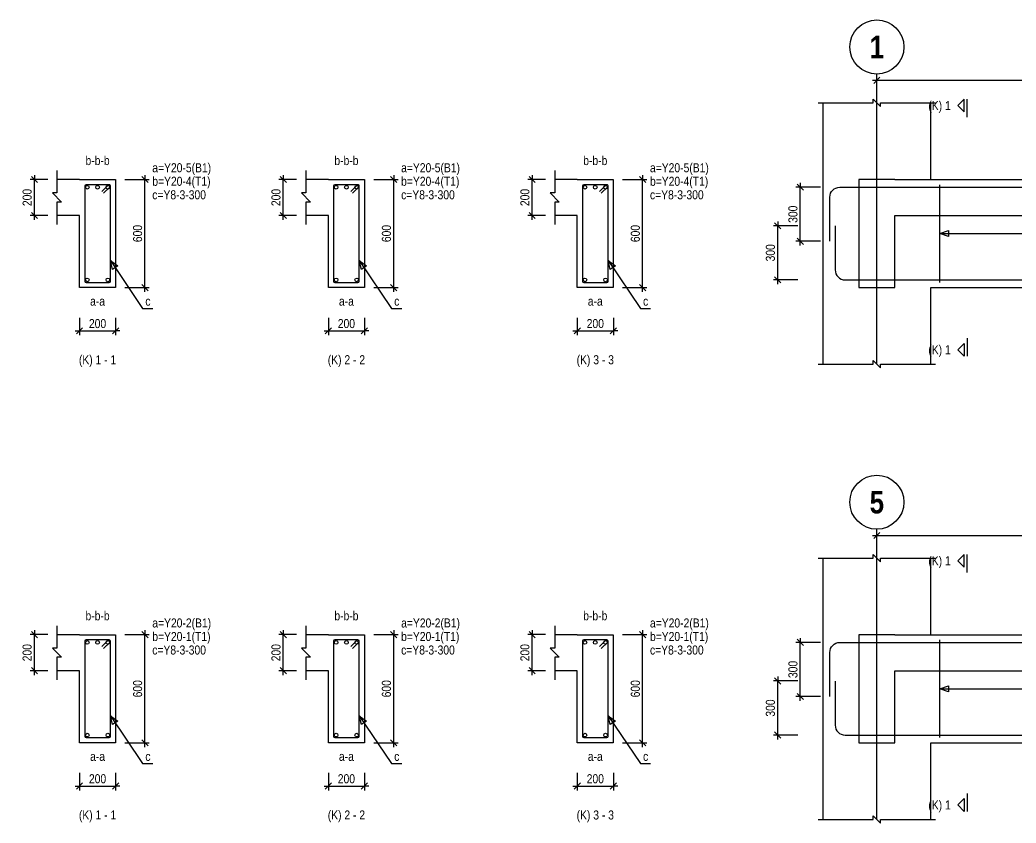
# Model space of a CAD drawing. Extents: x 0 to 206258, y -403073 to 0.
# Drawn here: x 47373 to 58422, y -188244 to -179334 of the extents above; entities that cross this region are included whole.
import ezdxf
from ezdxf.enums import TextEntityAlignment as Align
from ezdxf.lldxf.tags import DXFTag

# ---------------------------------------------------------------- set-up
doc = ezdxf.new("R2010")
doc.units = 0
doc.header["$LTSCALE"] = 1000
for name, color, linetype in [('Axis Circle(Dir 2)', 150, 'Continuous'), ('Axis Label(Dir 1)', 7, 'Continuous'), ('Axis Line(Dir 2)', 150, 'CENTER2'), ('Break Line', 5, 'Continuous'), ('Dimension Line', 5, 'Continuous'), ('Front Elevation Line', 40, 'Continuous'), ('Leader Line', 5, 'Continuous'), ('Link Line', 3, 'Continuous'), ('Rebar Label', 6, 'Continuous'), ('Rebar Line', 7, 'Continuous'), ('Section Label', 1, 'Continuous'), ('Section Line', 1, 'Continuous'), ('Top Rebar Label', 6, 'Continuous'), ('Top Rebar Line', 7, 'Continuous')]:
    doc.layers.add(name, color=color, linetype=linetype)
doc.layers.add('Beam Line(D)', color=112, linetype='Continuous', true_color=0x00bd5e)
doc.layers.add('Link Label', color=94, linetype='Continuous', true_color=0x008100)
doc.styles.add('Axis Label(Dir 1)', font='ARIALNB.TTF', dxfattribs={"height": 250})
doc.styles.add('Dimension Text', font='ARIALN.TTF', dxfattribs={"height": 100})
doc.styles.add('Link Label', font='ARIALN.TTF', dxfattribs={"height": 100})
doc.styles.add('Rebar Label', font='ARIALN.TTF', dxfattribs={"height": 100})
doc.styles.add('Section Label', font='ARIALN.TTF', dxfattribs={"height": 100})
doc.styles.add('Top Rebar Label', font='ARIALN.TTF', dxfattribs={"height": 100})
tags = doc.linetypes.add('CENTER2', pattern=[1.125, 0.75, -0.125, 0.125, -0.125]).pattern_tags.tags
tags[10:11] = [DXFTag(74, 4), DXFTag(75, 0), DXFTag(340, '0'), DXFTag(46, 0.0), DXFTag(50, 0.0), DXFTag(44, 0.0), DXFTag(45, 0.0)]
tags[8:9] = [DXFTag(74, 4), DXFTag(75, 0), DXFTag(340, '0'), DXFTag(46, 0.0), DXFTag(50, 0.0), DXFTag(44, 0.0), DXFTag(45, 0.0)]
tags[6:7] = [DXFTag(74, 4), DXFTag(75, 0), DXFTag(340, '0'), DXFTag(46, 0.0), DXFTag(50, 0.0), DXFTag(44, 0.0), DXFTag(45, 0.0)]
tags[4:5] = [DXFTag(74, 4), DXFTag(75, 0), DXFTag(340, '0'), DXFTag(46, 0.0), DXFTag(50, 0.0), DXFTag(44, 0.0), DXFTag(45, 0.0)]
doc.dimstyles.new('BEAM', dxfattribs={"dimtxt": 100, "dimasz": 30, "dimexe": 48.3, "dimexo": 103.5, "dimgap": 30, "dimtad": 1, "dimtoh": 1, "dimdec": 1, "dimlfac": 0.5, "dimdsep": 46, "dimtxsty": 'Dimension Text', "dimblk": 'PCDIM_TICK', "dimcen": 0.09, "dimclrd": 5, "dimclre": 5, "dimclrt": 5, "dimadec": 1, "dimazin": 0, "dimtp": 1, "dimtm": 1, "dimtfac": 1, "dimtdec": 4, "dimtofl": 0, "dimtmove": 0, "dimatfit": 3, "dimfxl": 1, "dimtolj": 1, "dimtzin": 0, "dimarcsym": 0})

# ---------------------------------------------------------------- blocks, each defined once
blk = doc.blocks.new('PCDIM_TICK')
at = {"layer": 'Dimension Line', "color": 0, "transparency": 33554687}
for p, q in [((1.15, 1.15), (-1.15, -1.15)), ((1.61, 0), (0, 0))]:
    blk.add_line(p, q, dxfattribs=at)
blk = doc.blocks.new('*U2627')
at = {"layer": 'Dimension Line', "color": 5, "true_color": 0x0000ff, "transparency": 16777216}
for p, q in [((48538, -181104), (48807, -181104)), ((48759, -182304), (48759, -181104)), ((48538, -182304), (48807, -182304))]:
    blk.add_line(p, q, dxfattribs=at)
at = {"layer": 'Dimension Line', "color": 5, "true_color": 0x0000ff, "transparency": 16777216, "xscale": 30, "yscale": 30}
for p, rotation in [((48759, -181104), 89.99999999999447), ((48759, -182304), 269.9999999999834)]:
    blk.add_blockref('PCDIM_TICK', p, dxfattribs=dict(at, rotation=rotation))
at = {"layer": 'Dimension Line', "color": 5, "true_color": 0x0000ff, "transparency": 16777216, "insert": (48729, -181704), "char_height": 100, "width": 181.97, "attachment_point": 8, "rotation": 90, "style": 'Dimension Text'}
blk.add_mtext('600', dxfattribs=at)
blk = doc.blocks.new('*U2628')
at = {"layer": 'Dimension Line', "color": 5, "true_color": 0x0000ff, "transparency": 16777216}
for p, q in [((47681, -181104), (47486, -181104)), ((47534, -181504), (47534, -181104)), ((47681, -181504), (47486, -181504))]:
    blk.add_line(p, q, dxfattribs=at)
at = {"layer": 'Dimension Line', "color": 5, "true_color": 0x0000ff, "transparency": 16777216, "xscale": 30, "yscale": 30}
for p, rotation in [((47534, -181104), 89.99999999999447), ((47534, -181504), 269.9999999999834)]:
    blk.add_blockref('PCDIM_TICK', p, dxfattribs=dict(at, rotation=rotation))
at = {"layer": 'Dimension Line', "color": 5, "true_color": 0x0000ff, "transparency": 16777216, "insert": (47504, -181304), "char_height": 100, "width": 182.77, "attachment_point": 8, "rotation": 90, "style": 'Dimension Text'}
blk.add_mtext('200', dxfattribs=at)
blk = doc.blocks.new('*U2629')
at = {"layer": 'Dimension Line', "color": 5, "true_color": 0x0000ff, "transparency": 16777216}
for p, q in [((48034, -182638), (48034, -182833)), ((48434, -182638), (48434, -182833)), ((48034, -182784), (48434, -182784))]:
    blk.add_line(p, q, dxfattribs=at)
at = {"layer": 'Dimension Line', "color": 5, "true_color": 0x0000ff, "transparency": 16777216, "xscale": 30, "yscale": 30, "rotation": 180.0000000000004}
blk.add_blockref('PCDIM_TICK', (48034, -182784), dxfattribs=at)
at = {"layer": 'Dimension Line', "color": 5, "true_color": 0x0000ff, "transparency": 16777216, "xscale": 30, "yscale": 30}
blk.add_blockref('PCDIM_TICK', (48434, -182784), dxfattribs=at)
at = {"layer": 'Dimension Line', "color": 5, "true_color": 0x0000ff, "transparency": 16777216, "insert": (48234, -182754), "char_height": 100, "width": 182.77, "attachment_point": 8, "style": 'Dimension Text'}
blk.add_mtext('200', dxfattribs=at)
blk = doc.blocks.new('*U2630')
at = {"layer": 'Dimension Line', "color": 5, "true_color": 0x0000ff, "transparency": 16777216}
for p, q in [((51298, -181104), (51568, -181104)), ((51519, -182304), (51519, -181104)), ((51298, -182304), (51568, -182304))]:
    blk.add_line(p, q, dxfattribs=at)
at = {"layer": 'Dimension Line', "color": 5, "true_color": 0x0000ff, "transparency": 16777216, "xscale": 30, "yscale": 30}
for p, rotation in [((51519, -181104), 89.99999999999447), ((51519, -182304), 269.9999999999834)]:
    blk.add_blockref('PCDIM_TICK', p, dxfattribs=dict(at, rotation=rotation))
at = {"layer": 'Dimension Line', "color": 5, "true_color": 0x0000ff, "transparency": 16777216, "insert": (51489, -181704), "char_height": 100, "width": 181.97, "attachment_point": 8, "rotation": 90, "style": 'Dimension Text'}
blk.add_mtext('600', dxfattribs=at)
blk = doc.blocks.new('*U2631')
at = {"layer": 'Dimension Line', "color": 5, "true_color": 0x0000ff, "transparency": 16777216}
for p, q in [((50441, -181104), (50246, -181104)), ((50294, -181504), (50294, -181104)), ((50441, -181504), (50246, -181504))]:
    blk.add_line(p, q, dxfattribs=at)
at = {"layer": 'Dimension Line', "color": 5, "true_color": 0x0000ff, "transparency": 16777216, "xscale": 30, "yscale": 30}
for p, rotation in [((50294, -181104), 89.99999999999447), ((50294, -181504), 269.9999999999834)]:
    blk.add_blockref('PCDIM_TICK', p, dxfattribs=dict(at, rotation=rotation))
at = {"layer": 'Dimension Line', "color": 5, "true_color": 0x0000ff, "transparency": 16777216, "insert": (50264, -181304), "char_height": 100, "width": 182.77, "attachment_point": 8, "rotation": 90, "style": 'Dimension Text'}
blk.add_mtext('200', dxfattribs=at)
blk = doc.blocks.new('*U2632')
at = {"layer": 'Dimension Line', "color": 5, "true_color": 0x0000ff, "transparency": 16777216}
for p, q in [((50794, -182638), (50794, -182833)), ((51194, -182638), (51194, -182833)), ((50794, -182784), (51194, -182784))]:
    blk.add_line(p, q, dxfattribs=at)
at = {"layer": 'Dimension Line', "color": 5, "true_color": 0x0000ff, "transparency": 16777216, "xscale": 30, "yscale": 30, "rotation": 180.0000000000004}
blk.add_blockref('PCDIM_TICK', (50794, -182784), dxfattribs=at)
at = {"layer": 'Dimension Line', "color": 5, "true_color": 0x0000ff, "transparency": 16777216, "xscale": 30, "yscale": 30}
blk.add_blockref('PCDIM_TICK', (51194, -182784), dxfattribs=at)
at = {"layer": 'Dimension Line', "color": 5, "true_color": 0x0000ff, "transparency": 16777216, "insert": (50994, -182754), "char_height": 100, "width": 182.77, "attachment_point": 8, "style": 'Dimension Text'}
blk.add_mtext('200', dxfattribs=at)
blk = doc.blocks.new('*U2633')
at = {"layer": 'Dimension Line', "color": 5, "true_color": 0x0000ff, "transparency": 16777216}
for p, q in [((54058, -181104), (54328, -181104)), ((54280, -182304), (54280, -181104)), ((54058, -182304), (54328, -182304))]:
    blk.add_line(p, q, dxfattribs=at)
at = {"layer": 'Dimension Line', "color": 5, "true_color": 0x0000ff, "transparency": 16777216, "xscale": 30, "yscale": 30}
for p, rotation in [((54280, -181104), 89.99999999999447), ((54280, -182304), 269.9999999999834)]:
    blk.add_blockref('PCDIM_TICK', p, dxfattribs=dict(at, rotation=rotation))
at = {"layer": 'Dimension Line', "color": 5, "true_color": 0x0000ff, "transparency": 16777216, "insert": (54250, -181704), "char_height": 100, "width": 181.97, "attachment_point": 8, "rotation": 90, "style": 'Dimension Text'}
blk.add_mtext('600', dxfattribs=at)
blk = doc.blocks.new('*U2634')
at = {"layer": 'Dimension Line', "color": 5, "true_color": 0x0000ff, "transparency": 16777216}
for p, q in [((53201, -181104), (53006, -181104)), ((53055, -181504), (53055, -181104)), ((53201, -181504), (53006, -181504))]:
    blk.add_line(p, q, dxfattribs=at)
at = {"layer": 'Dimension Line', "color": 5, "true_color": 0x0000ff, "transparency": 16777216, "xscale": 30, "yscale": 30}
for p, rotation in [((53055, -181104), 89.99999999999447), ((53055, -181504), 269.9999999999834)]:
    blk.add_blockref('PCDIM_TICK', p, dxfattribs=dict(at, rotation=rotation))
at = {"layer": 'Dimension Line', "color": 5, "true_color": 0x0000ff, "transparency": 16777216, "insert": (53025, -181304), "char_height": 100, "width": 182.77, "attachment_point": 8, "rotation": 90, "style": 'Dimension Text'}
blk.add_mtext('200', dxfattribs=at)
blk = doc.blocks.new('*U2635')
at = {"layer": 'Dimension Line', "color": 5, "true_color": 0x0000ff, "transparency": 16777216}
for p, q in [((53555, -182638), (53555, -182833)), ((53955, -182638), (53955, -182833)), ((53555, -182784), (53955, -182784))]:
    blk.add_line(p, q, dxfattribs=at)
at = {"layer": 'Dimension Line', "color": 5, "true_color": 0x0000ff, "transparency": 16777216, "xscale": 30, "yscale": 30, "rotation": 180.0000000000004}
blk.add_blockref('PCDIM_TICK', (53555, -182784), dxfattribs=at)
at = {"layer": 'Dimension Line', "color": 5, "true_color": 0x0000ff, "transparency": 16777216, "xscale": 30, "yscale": 30}
blk.add_blockref('PCDIM_TICK', (53955, -182784), dxfattribs=at)
at = {"layer": 'Dimension Line', "color": 5, "true_color": 0x0000ff, "transparency": 16777216, "insert": (53755, -182754), "char_height": 100, "width": 182.77, "attachment_point": 8, "style": 'Dimension Text'}
blk.add_mtext('200', dxfattribs=at)
blk = doc.blocks.new('*U2636')
at = {"layer": 'Dimension Line', "color": 5, "true_color": 0x0000ff, "transparency": 16777216}
for p, q in [((56252, -181190), (55980, -181190)), ((56028, -181790), (56028, -181190)), ((56252, -181790), (55980, -181790))]:
    blk.add_line(p, q, dxfattribs=at)
at = {"layer": 'Dimension Line', "color": 5, "true_color": 0x0000ff, "transparency": 16777216, "xscale": 30, "yscale": 30}
for p, rotation in [((56028, -181190), 89.99999999999447), ((56028, -181790), 269.9999999999834)]:
    blk.add_blockref('PCDIM_TICK', p, dxfattribs=dict(at, rotation=rotation))
at = {"layer": 'Dimension Line', "color": 5, "true_color": 0x0000ff, "transparency": 16777216, "insert": (55998, -181490), "char_height": 100, "width": 181.5, "attachment_point": 8, "rotation": 90, "style": 'Dimension Text'}
blk.add_mtext('300', dxfattribs=at)
blk = doc.blocks.new('*U2637')
at = {"layer": 'Dimension Line', "color": 5, "true_color": 0x0000ff, "transparency": 16777216}
for p, q in [((56002, -181618), (55730, -181618)), ((55778, -182218), (55778, -181618)), ((56002, -182218), (55730, -182218))]:
    blk.add_line(p, q, dxfattribs=at)
at = {"layer": 'Dimension Line', "color": 5, "true_color": 0x0000ff, "transparency": 16777216, "xscale": 30, "yscale": 30}
for p, rotation in [((55778, -181618), 89.99999999999447), ((55778, -182218), 269.9999999999834)]:
    blk.add_blockref('PCDIM_TICK', p, dxfattribs=dict(at, rotation=rotation))
at = {"layer": 'Dimension Line', "color": 5, "true_color": 0x0000ff, "transparency": 16777216, "insert": (55748, -181918), "char_height": 100, "width": 181.5, "attachment_point": 8, "rotation": 90, "style": 'Dimension Text'}
blk.add_mtext('300', dxfattribs=at)
blk = doc.blocks.new('*U2638')
at = {"layer": 'Dimension Line', "color": 5, "true_color": 0x0000ff, "transparency": 16777216}
for p, q in [((56878, -180151), (56878, -179956)), ((67278, -180151), (67278, -179956)), ((56878, -180004), (67278, -180004))]:
    blk.add_line(p, q, dxfattribs=at)
at = {"layer": 'Dimension Line', "color": 5, "true_color": 0x0000ff, "transparency": 16777216, "xscale": 30, "yscale": 30, "rotation": 180.0000000000004}
blk.add_blockref('PCDIM_TICK', (56878, -180004), dxfattribs=at)
at = {"layer": 'Dimension Line', "color": 5, "true_color": 0x0000ff, "transparency": 16777216, "xscale": 30, "yscale": 30}
blk.add_blockref('PCDIM_TICK', (67278, -180004), dxfattribs=at)
at = {"layer": 'Dimension Line', "color": 5, "true_color": 0x0000ff, "transparency": 16777216, "insert": (62078, -179974), "char_height": 100, "width": 245.98, "attachment_point": 8, "style": 'Dimension Text'}
blk.add_mtext('5200', dxfattribs=at)
blk = doc.blocks.new('*U2663')
at = {"layer": 'Dimension Line', "color": 5, "true_color": 0x0000ff, "transparency": 16777216}
for p, q in [((48538, -186154), (48807, -186154)), ((48759, -187354), (48759, -186154)), ((48538, -187354), (48807, -187354))]:
    blk.add_line(p, q, dxfattribs=at)
at = {"layer": 'Dimension Line', "color": 5, "true_color": 0x0000ff, "transparency": 16777216, "xscale": 30, "yscale": 30}
for p, rotation in [((48759, -186154), 89.99999999999447), ((48759, -187354), 269.9999999999834)]:
    blk.add_blockref('PCDIM_TICK', p, dxfattribs=dict(at, rotation=rotation))
at = {"layer": 'Dimension Line', "color": 5, "true_color": 0x0000ff, "transparency": 16777216, "insert": (48729, -186754), "char_height": 100, "width": 181.97, "attachment_point": 8, "rotation": 90, "style": 'Dimension Text'}
blk.add_mtext('600', dxfattribs=at)
blk = doc.blocks.new('*U2664')
at = {"layer": 'Dimension Line', "color": 5, "true_color": 0x0000ff, "transparency": 16777216}
for p, q in [((47681, -186154), (47486, -186154)), ((47534, -186554), (47534, -186154)), ((47681, -186554), (47486, -186554))]:
    blk.add_line(p, q, dxfattribs=at)
at = {"layer": 'Dimension Line', "color": 5, "true_color": 0x0000ff, "transparency": 16777216, "xscale": 30, "yscale": 30}
for p, rotation in [((47534, -186154), 89.99999999999447), ((47534, -186554), 269.9999999999834)]:
    blk.add_blockref('PCDIM_TICK', p, dxfattribs=dict(at, rotation=rotation))
at = {"layer": 'Dimension Line', "color": 5, "true_color": 0x0000ff, "transparency": 16777216, "insert": (47504, -186354), "char_height": 100, "width": 182.77, "attachment_point": 8, "rotation": 90, "style": 'Dimension Text'}
blk.add_mtext('200', dxfattribs=at)
blk = doc.blocks.new('*U2665')
at = {"layer": 'Dimension Line', "color": 5, "true_color": 0x0000ff, "transparency": 16777216}
for p, q in [((48034, -187688), (48034, -187883)), ((48434, -187688), (48434, -187883)), ((48034, -187834), (48434, -187834))]:
    blk.add_line(p, q, dxfattribs=at)
at = {"layer": 'Dimension Line', "color": 5, "true_color": 0x0000ff, "transparency": 16777216, "xscale": 30, "yscale": 30, "rotation": 180.0000000000004}
blk.add_blockref('PCDIM_TICK', (48034, -187834), dxfattribs=at)
at = {"layer": 'Dimension Line', "color": 5, "true_color": 0x0000ff, "transparency": 16777216, "xscale": 30, "yscale": 30}
blk.add_blockref('PCDIM_TICK', (48434, -187834), dxfattribs=at)
at = {"layer": 'Dimension Line', "color": 5, "true_color": 0x0000ff, "transparency": 16777216, "insert": (48234, -187804), "char_height": 100, "width": 182.77, "attachment_point": 8, "style": 'Dimension Text'}
blk.add_mtext('200', dxfattribs=at)
blk = doc.blocks.new('*U2666')
at = {"layer": 'Dimension Line', "color": 5, "true_color": 0x0000ff, "transparency": 16777216}
for p, q in [((51298, -186154), (51568, -186154)), ((51519, -187354), (51519, -186154)), ((51298, -187354), (51568, -187354))]:
    blk.add_line(p, q, dxfattribs=at)
at = {"layer": 'Dimension Line', "color": 5, "true_color": 0x0000ff, "transparency": 16777216, "xscale": 30, "yscale": 30}
for p, rotation in [((51519, -186154), 89.99999999999447), ((51519, -187354), 269.9999999999834)]:
    blk.add_blockref('PCDIM_TICK', p, dxfattribs=dict(at, rotation=rotation))
at = {"layer": 'Dimension Line', "color": 5, "true_color": 0x0000ff, "transparency": 16777216, "insert": (51489, -186754), "char_height": 100, "width": 181.97, "attachment_point": 8, "rotation": 90, "style": 'Dimension Text'}
blk.add_mtext('600', dxfattribs=at)
blk = doc.blocks.new('*U2667')
at = {"layer": 'Dimension Line', "color": 5, "true_color": 0x0000ff, "transparency": 16777216}
for p, q in [((50441, -186154), (50246, -186154)), ((50294, -186554), (50294, -186154)), ((50441, -186554), (50246, -186554))]:
    blk.add_line(p, q, dxfattribs=at)
at = {"layer": 'Dimension Line', "color": 5, "true_color": 0x0000ff, "transparency": 16777216, "xscale": 30, "yscale": 30}
for p, rotation in [((50294, -186154), 89.99999999999447), ((50294, -186554), 269.9999999999834)]:
    blk.add_blockref('PCDIM_TICK', p, dxfattribs=dict(at, rotation=rotation))
at = {"layer": 'Dimension Line', "color": 5, "true_color": 0x0000ff, "transparency": 16777216, "insert": (50264, -186354), "char_height": 100, "width": 182.77, "attachment_point": 8, "rotation": 90, "style": 'Dimension Text'}
blk.add_mtext('200', dxfattribs=at)
blk = doc.blocks.new('*U2668')
at = {"layer": 'Dimension Line', "color": 5, "true_color": 0x0000ff, "transparency": 16777216}
for p, q in [((50794, -187688), (50794, -187883)), ((51194, -187688), (51194, -187883)), ((50794, -187834), (51194, -187834))]:
    blk.add_line(p, q, dxfattribs=at)
at = {"layer": 'Dimension Line', "color": 5, "true_color": 0x0000ff, "transparency": 16777216, "xscale": 30, "yscale": 30, "rotation": 180.0000000000004}
blk.add_blockref('PCDIM_TICK', (50794, -187834), dxfattribs=at)
at = {"layer": 'Dimension Line', "color": 5, "true_color": 0x0000ff, "transparency": 16777216, "xscale": 30, "yscale": 30}
blk.add_blockref('PCDIM_TICK', (51194, -187834), dxfattribs=at)
at = {"layer": 'Dimension Line', "color": 5, "true_color": 0x0000ff, "transparency": 16777216, "insert": (50994, -187804), "char_height": 100, "width": 182.77, "attachment_point": 8, "style": 'Dimension Text'}
blk.add_mtext('200', dxfattribs=at)
blk = doc.blocks.new('*U2669')
at = {"layer": 'Dimension Line', "color": 5, "true_color": 0x0000ff, "transparency": 16777216}
for p, q in [((54058, -186154), (54328, -186154)), ((54280, -187354), (54280, -186154)), ((54058, -187354), (54328, -187354))]:
    blk.add_line(p, q, dxfattribs=at)
at = {"layer": 'Dimension Line', "color": 5, "true_color": 0x0000ff, "transparency": 16777216, "xscale": 30, "yscale": 30}
for p, rotation in [((54280, -186154), 89.99999999999447), ((54280, -187354), 269.9999999999834)]:
    blk.add_blockref('PCDIM_TICK', p, dxfattribs=dict(at, rotation=rotation))
at = {"layer": 'Dimension Line', "color": 5, "true_color": 0x0000ff, "transparency": 16777216, "insert": (54250, -186754), "char_height": 100, "width": 181.97, "attachment_point": 8, "rotation": 90, "style": 'Dimension Text'}
blk.add_mtext('600', dxfattribs=at)
blk = doc.blocks.new('*U2670')
at = {"layer": 'Dimension Line', "color": 5, "true_color": 0x0000ff, "transparency": 16777216}
for p, q in [((53201, -186154), (53006, -186154)), ((53055, -186554), (53055, -186154)), ((53201, -186554), (53006, -186554))]:
    blk.add_line(p, q, dxfattribs=at)
at = {"layer": 'Dimension Line', "color": 5, "true_color": 0x0000ff, "transparency": 16777216, "xscale": 30, "yscale": 30}
for p, rotation in [((53055, -186154), 89.99999999999447), ((53055, -186554), 269.9999999999834)]:
    blk.add_blockref('PCDIM_TICK', p, dxfattribs=dict(at, rotation=rotation))
at = {"layer": 'Dimension Line', "color": 5, "true_color": 0x0000ff, "transparency": 16777216, "insert": (53025, -186354), "char_height": 100, "width": 182.77, "attachment_point": 8, "rotation": 90, "style": 'Dimension Text'}
blk.add_mtext('200', dxfattribs=at)
blk = doc.blocks.new('*U2671')
at = {"layer": 'Dimension Line', "color": 5, "true_color": 0x0000ff, "transparency": 16777216}
for p, q in [((53555, -187688), (53555, -187883)), ((53955, -187688), (53955, -187883)), ((53555, -187834), (53955, -187834))]:
    blk.add_line(p, q, dxfattribs=at)
at = {"layer": 'Dimension Line', "color": 5, "true_color": 0x0000ff, "transparency": 16777216, "xscale": 30, "yscale": 30, "rotation": 180.0000000000004}
blk.add_blockref('PCDIM_TICK', (53555, -187834), dxfattribs=at)
at = {"layer": 'Dimension Line', "color": 5, "true_color": 0x0000ff, "transparency": 16777216, "xscale": 30, "yscale": 30}
blk.add_blockref('PCDIM_TICK', (53955, -187834), dxfattribs=at)
at = {"layer": 'Dimension Line', "color": 5, "true_color": 0x0000ff, "transparency": 16777216, "insert": (53755, -187804), "char_height": 100, "width": 182.77, "attachment_point": 8, "style": 'Dimension Text'}
blk.add_mtext('200', dxfattribs=at)
blk = doc.blocks.new('*U2672')
at = {"layer": 'Dimension Line', "color": 5, "true_color": 0x0000ff, "transparency": 16777216}
for p, q in [((56252, -186240), (55980, -186240)), ((56028, -186840), (56028, -186240)), ((56252, -186840), (55980, -186840))]:
    blk.add_line(p, q, dxfattribs=at)
at = {"layer": 'Dimension Line', "color": 5, "true_color": 0x0000ff, "transparency": 16777216, "xscale": 30, "yscale": 30}
for p, rotation in [((56028, -186240), 89.99999999999447), ((56028, -186840), 269.9999999999834)]:
    blk.add_blockref('PCDIM_TICK', p, dxfattribs=dict(at, rotation=rotation))
at = {"layer": 'Dimension Line', "color": 5, "true_color": 0x0000ff, "transparency": 16777216, "insert": (55998, -186540), "char_height": 100, "width": 181.5, "attachment_point": 8, "rotation": 90, "style": 'Dimension Text'}
blk.add_mtext('300', dxfattribs=at)
blk = doc.blocks.new('*U2673')
at = {"layer": 'Dimension Line', "color": 5, "true_color": 0x0000ff, "transparency": 16777216}
for p, q in [((56002, -186668), (55730, -186668)), ((55778, -187268), (55778, -186668)), ((56002, -187268), (55730, -187268))]:
    blk.add_line(p, q, dxfattribs=at)
at = {"layer": 'Dimension Line', "color": 5, "true_color": 0x0000ff, "transparency": 16777216, "xscale": 30, "yscale": 30}
for p, rotation in [((55778, -186668), 89.99999999999447), ((55778, -187268), 269.9999999999834)]:
    blk.add_blockref('PCDIM_TICK', p, dxfattribs=dict(at, rotation=rotation))
at = {"layer": 'Dimension Line', "color": 5, "true_color": 0x0000ff, "transparency": 16777216, "insert": (55748, -186968), "char_height": 100, "width": 181.5, "attachment_point": 8, "rotation": 90, "style": 'Dimension Text'}
blk.add_mtext('300', dxfattribs=at)
blk = doc.blocks.new('*U2674')
at = {"layer": 'Dimension Line', "color": 5, "true_color": 0x0000ff, "transparency": 16777216}
for p, q in [((56878, -185201), (56878, -185006)), ((56878, -185054), (68478, -185054)), ((68478, -185201), (68478, -185006))]:
    blk.add_line(p, q, dxfattribs=at)
at = {"layer": 'Dimension Line', "color": 5, "true_color": 0x0000ff, "transparency": 16777216, "xscale": 30, "yscale": 30, "rotation": 180.0000000000004}
blk.add_blockref('PCDIM_TICK', (56878, -185054), dxfattribs=at)
at = {"layer": 'Dimension Line', "color": 5, "true_color": 0x0000ff, "transparency": 16777216, "xscale": 30, "yscale": 30}
blk.add_blockref('PCDIM_TICK', (68478, -185054), dxfattribs=at)
at = {"layer": 'Dimension Line', "color": 5, "true_color": 0x0000ff, "transparency": 16777216, "insert": (62678, -185024), "char_height": 100, "width": 245.98, "attachment_point": 8, "style": 'Dimension Text'}
blk.add_mtext('5800', dxfattribs=at)

msp = doc.modelspace()

# ---------------------------------------------------------------- linework, layer by layer
at = {"layer": 'Axis Circle(Dir 2)', "transparency": 33554687}
for centre in [(56877.964, -179634.284), (56877.964, -184684.284)]:
    msp.add_circle(centre, 300, dxfattribs=at)
at = {"layer": 'Axis Line(Dir 2)', "transparency": 33554687}
for points in [[(56877.964, -183154.284), (56877.964, -179934.284)], [(56877.964, -188204.284), (56877.964, -184984.284)]]:
    msp.add_lwpolyline(points, dxfattribs=at)
at = {"layer": 'Beam Line(D)', "transparency": 33554687}
for points in [[(56277.964, -180254.284), (56277.964, -181104.284)], [(57477.964, -181104.284), (57477.964, -180254.284)], [(48034.055, -181104.284), (48434.055, -181104.284), (48434.055, -182304.284), (48034.055, -182304.284), (48034.055, -181504.284), (47784.055, -181504.284)], [(48034.055, -181104.284), (47784.055, -181104.284)], [(48034.055, -181104.284), (48034.055, -181104.284)], [(50794.293, -181104.284), (51194.293, -181104.284), (51194.293, -182304.284), (50794.293, -182304.284), (50794.293, -181504.284), (50544.293, -181504.284)], [(50794.293, -181104.284), (50544.293, -181104.284)], [(50794.293, -181104.284), (50794.293, -181104.284)], [(53554.532, -181104.284), (53954.532, -181104.284), (53954.532, -182304.284), (53554.532, -182304.284), (53554.532, -181504.284), (53304.532, -181504.284)], [(53554.532, -181104.284), (53304.532, -181104.284)], [(53554.532, -181104.284), (53554.532, -181104.284)], [(56277.964, -181104.284), (56277.964, -183154.284)], [(57477.964, -181104.284), (66677.964, -181104.284)], [(57477.964, -183154.284), (57477.964, -182304.284)], [(57477.964, -182304.284), (66677.964, -182304.284)], [(56277.964, -185304.284), (56277.964, -186154.284)], [(57477.964, -186154.284), (57477.964, -185304.284)], [(48034.055, -186154.284), (48434.055, -186154.284), (48434.055, -187354.284), (48034.055, -187354.284), (48034.055, -186554.284), (47784.055, -186554.284)], [(48034.055, -186154.284), (47784.055, -186154.284)], [(48034.055, -186154.284), (48034.055, -186154.284)], [(50794.294, -186154.284), (51194.294, -186154.284), (51194.294, -187354.284), (50794.294, -187354.284), (50794.294, -186554.284), (50544.294, -186554.284)], [(50794.294, -186154.284), (50544.294, -186154.284)], [(50794.294, -186154.284), (50794.294, -186154.284)], [(53554.532, -186154.284), (53954.532, -186154.284), (53954.532, -187354.284), (53554.532, -187354.284), (53554.532, -186554.284), (53304.532, -186554.284)], [(53554.532, -186154.284), (53304.532, -186154.284)], [(53554.532, -186154.284), (53554.532, -186154.284)], [(56277.964, -186154.284), (56277.964, -188204.284)], [(57477.964, -186154.284), (67877.964, -186154.284)], [(57477.964, -188204.284), (57477.964, -187354.284)], [(57477.964, -187354.284), (67877.964, -187354.284)]]:
    msp.add_lwpolyline(points, dxfattribs=at)
at = {"layer": 'Break Line', "transparency": 33554687}
for points in [[(56227.964, -180254.284), (56837.964, -180254.284), (56837.964, -180214.284), (56917.964, -180294.284), (56917.964, -180254.284), (57527.964, -180254.284)], [(47784.055, -181004.284), (47784.055, -181254.284), (47734.055, -181254.284), (47834.055, -181354.284), (47784.055, -181354.284), (47784.055, -181604.284)], [(50544.293, -181004.284), (50544.293, -181254.284), (50494.293, -181254.284), (50594.293, -181354.284), (50544.293, -181354.284), (50544.293, -181604.284)], [(53304.532, -181004.284), (53304.532, -181254.284), (53254.532, -181254.284), (53354.532, -181354.284), (53304.532, -181354.284), (53304.532, -181604.284)], [(56227.964, -183154.284), (56837.964, -183154.284), (56837.964, -183114.284), (56917.964, -183194.284), (56917.964, -183154.284), (57527.964, -183154.284)], [(56227.964, -185304.284), (56837.964, -185304.284), (56837.964, -185264.284), (56917.964, -185344.284), (56917.964, -185304.284), (57527.964, -185304.284)], [(47784.055, -186054.284), (47784.055, -186304.284), (47734.055, -186304.284), (47834.055, -186404.284), (47784.055, -186404.284), (47784.055, -186654.284)], [(50544.294, -186054.284), (50544.294, -186304.284), (50494.294, -186304.284), (50594.294, -186404.284), (50544.294, -186404.284), (50544.294, -186654.284)], [(53304.532, -186054.284), (53304.532, -186304.284), (53254.532, -186304.284), (53354.532, -186404.284), (53304.532, -186404.284), (53304.532, -186654.284)], [(56227.964, -188204.284), (56837.964, -188204.284), (56837.964, -188164.284), (56917.964, -188244.284), (56917.964, -188204.284), (57527.964, -188204.284)]]:
    msp.add_lwpolyline(points, dxfattribs=at)
at = {"layer": 'Front Elevation Line', "transparency": 33554687}
for points in [[(57077.964, -181104.284), (56677.964, -181104.284)], [(56677.964, -181104.284), (56677.964, -182304.284)], [(57077.964, -181104.284), (67077.964, -181104.284)], [(57077.964, -182304.284), (57077.964, -181504.284)], [(57077.964, -181504.284), (67077.964, -181504.284)], [(56677.964, -182304.284), (57077.964, -182304.284)], [(57077.964, -186154.284), (56677.964, -186154.284)], [(56677.964, -186154.284), (56677.964, -187354.284)], [(57077.964, -186154.284), (68277.964, -186154.284)], [(57077.964, -187354.284), (57077.964, -186554.284)], [(57077.964, -186554.284), (68277.964, -186554.284)], [(56677.964, -187354.284), (57077.964, -187354.284)]]:
    msp.add_lwpolyline(points, dxfattribs=at)
at = {"layer": 'Leader Line', "transparency": 33554687}
for points in [[(57577.964, -181704.284), (57671.933, -181670.082), (57671.933, -181738.486), (57577.964, -181704.284), (61773.32, -181704.284)], [(48456.996, -182063.009), (48400.311, -182101.297), (48376.055, -182004.284), (48456.996, -182063.009)], [(48376.055, -182004.284), (48734.055, -182534.284), (48847.184, -182534.284)], [(51217.234, -182063.008), (51160.55, -182101.297), (51136.293, -182004.283), (51217.234, -182063.008)], [(51136.293, -182004.283), (51494.293, -182534.284), (51607.423, -182534.284)], [(53977.472, -182063.008), (53920.788, -182101.296), (53896.532, -182004.283), (53977.472, -182063.008)], [(53896.532, -182004.283), (54254.532, -182534.284), (54367.661, -182534.284)], [(57577.964, -186754.284), (57671.933, -186720.082), (57671.933, -186788.486), (57577.964, -186754.284), (62373.32, -186754.284)], [(48456.996, -187113.009), (48400.311, -187151.297), (48376.055, -187054.284), (48456.996, -187113.009)], [(48376.055, -187054.284), (48734.055, -187584.284), (48847.184, -187584.284)], [(51217.234, -187113.008), (51160.55, -187151.297), (51136.293, -187054.283), (51217.234, -187113.008)], [(51136.293, -187054.283), (51494.294, -187584.284), (51607.423, -187584.284)], [(53977.472, -187113.008), (53920.788, -187151.296), (53896.532, -187054.283), (53977.472, -187113.008)], [(53896.532, -187054.283), (54254.532, -187584.284), (54367.662, -187584.284)]]:
    msp.add_lwpolyline(points, dxfattribs=at)
at = {"layer": 'Link Line', "transparency": 33554687}
for p, q in [((57577.964, -182246.284), (57577.964, -181162.284)), ((57577.964, -187296.284), (57577.964, -186212.284))]:
    msp.add_line(p, q, dxfattribs=at)
for points in [[(48301.244, -181256.894), (48371.954, -181186.183, 0.668178638), (48362.055, -181162.284), (48106.055, -181162.284, 0.414213562), (48092.055, -181176.284), (48092.055, -182232.284, 0.414213562), (48106.055, -182246.284), (48362.055, -182246.284, 0.414213562), (48376.055, -182232.284), (48376.055, -181176.284, 0.668178638), (48352.155, -181166.384), (48281.445, -181237.095)], [(51061.482, -181256.894), (51132.193, -181186.183, 0.668178638), (51122.293, -181162.284), (50866.293, -181162.284, 0.414213562), (50852.293, -181176.284), (50852.293, -182232.284, 0.414213562), (50866.293, -182246.284), (51122.293, -182246.284, 0.414213562), (51136.293, -182232.284), (51136.293, -181176.284, 0.668178638), (51112.394, -181166.384), (51041.683, -181237.095)], [(53821.721, -181256.894), (53892.432, -181186.183, 0.668178638), (53882.532, -181162.284), (53626.532, -181162.284, 0.414213562), (53612.532, -181176.284), (53612.532, -182232.284, 0.414213562), (53626.532, -182246.284), (53882.532, -182246.284, 0.414213562), (53896.532, -182232.284), (53896.532, -181176.284, 0.668178638), (53872.633, -181166.384), (53801.922, -181237.095)], [(48301.244, -186306.894), (48371.954, -186236.183, 0.668178638), (48362.055, -186212.284), (48106.055, -186212.284, 0.414213562), (48092.055, -186226.284), (48092.055, -187282.284, 0.414213562), (48106.055, -187296.284), (48362.055, -187296.284, 0.414213562), (48376.055, -187282.284), (48376.055, -186226.284, 0.668178638), (48352.155, -186216.384), (48281.445, -186287.095)], [(51061.482, -186306.894), (51132.193, -186236.183, 0.668178638), (51122.294, -186212.284), (50866.294, -186212.284, 0.414213562), (50852.294, -186226.284), (50852.294, -187282.284, 0.414213562), (50866.294, -187296.284), (51122.294, -187296.284, 0.414213562), (51136.294, -187282.284), (51136.294, -186226.284, 0.668178638), (51112.394, -186216.384), (51041.683, -186287.095)], [(53821.721, -186306.894), (53892.432, -186236.183, 0.668178638), (53882.532, -186212.284), (53626.532, -186212.284, 0.414213562), (53612.532, -186226.284), (53612.532, -187282.284, 0.414213562), (53626.532, -187296.284), (53882.532, -187296.284, 0.414213562), (53896.532, -187282.284), (53896.532, -186226.284, 0.668178638), (53872.633, -186216.384), (53801.922, -186287.095)]]:
    msp.add_lwpolyline(points, format="xyb", dxfattribs=at)
at = {"layer": 'Rebar Line', "transparency": 33554687}
for points in [[(56415.964, -181618.284), (56415.964, -182108.328, 0.414213562), (56525.92, -182218.284), (67630.008, -182218.284, 0.414213562), (67739.964, -182108.328), (67739.964, -181618.284)], [(56415.964, -186668.284), (56415.964, -187158.328, 0.414213562), (56525.92, -187268.284), (68830.008, -187268.284, 0.414213562), (68939.964, -187158.328), (68939.964, -186668.284)]]:
    msp.add_lwpolyline(points, format="xyb", dxfattribs=at)
for centre in [(48120.055, -181190.284), (48234.055, -181190.284), (48348.055, -181190.284), (50880.293, -181190.284), (50994.293, -181190.284), (51108.293, -181190.284), (53640.532, -181190.284), (53754.532, -181190.284), (53868.532, -181190.284), (48120.055, -182218.284), (48348.055, -182218.284), (50880.293, -182218.284), (51108.293, -182218.284), (53640.532, -182218.284), (53868.532, -182218.284), (48120.055, -186240.284), (48234.055, -186240.284), (48348.055, -186240.284), (50880.294, -186240.284), (50994.294, -186240.284), (51108.294, -186240.284), (53640.532, -186240.284), (53754.532, -186240.284), (53868.532, -186240.284), (48120.055, -187268.284), (48348.055, -187268.284), (50880.294, -187268.284), (51108.294, -187268.284), (53640.532, -187268.284), (53868.532, -187268.284)]:
    msp.add_circle(centre, 20, dxfattribs=at)
at = {"layer": 'Section Line', "transparency": 33554687}
for points in [[(57847.964, -180214.284), (57777.253, -180284.994), (57847.964, -180355.705), (57847.964, -180214.284)], [(57877.964, -180414.284), (57877.964, -180214.284)], [(57847.964, -183064.284), (57847.964, -183064.284), (57777.253, -182993.573), (57847.964, -182922.862), (57847.964, -183064.284)], [(57877.964, -182864.284), (57877.964, -183064.284)], [(57847.964, -185264.284), (57777.253, -185334.994), (57847.964, -185405.705), (57847.964, -185264.284)], [(57877.964, -185464.284), (57877.964, -185264.284)], [(57877.964, -187914.284), (57877.964, -188114.284)], [(57847.964, -188114.284), (57847.964, -188114.284), (57777.253, -188043.573), (57847.964, -187972.862), (57847.964, -188114.284)]]:
    msp.add_lwpolyline(points, dxfattribs=at)
at = {"layer": 'Top Rebar Line', "transparency": 33554687}
for points in [[(56355.964, -181790.284), (56355.964, -181300.239, -0.414213562), (56465.92, -181190.284), (67690.008, -181190.284, -0.414213562), (67799.964, -181300.239), (67799.964, -181790.284)], [(56355.964, -186840.284), (56355.964, -186350.239, -0.414213562), (56465.92, -186240.284), (68890.008, -186240.284, -0.414213562), (68999.964, -186350.239), (68999.964, -186840.284)]]:
    msp.add_lwpolyline(points, format="xyb", dxfattribs=at)

# ---------------------------------------------------------------- texts
at = {"layer": 'Axis Label(Dir 1)', "transparency": 33554687, "style": 'Axis Label(Dir 1)'}
for s, p in [('1', (56877.964, -179634.284)), ('5', (56877.964, -184684.284))]:
    msp.add_text(s, height=250, dxfattribs=at).set_placement(p, align=Align.MIDDLE_CENTER)
at = {"layer": 'Link Label', "transparency": 33554687, "style": 'Link Label'}
for s, p in [(' c=Y8-3-300', (48809.055, -181324.284)), (' c=Y8-3-300', (51569.293, -181324.284)), (' c=Y8-3-300', (54329.532, -181324.284)), ('c', (48764.055, -182504.284)), ('c', (51524.293, -182504.284)), ('c', (54284.532, -182504.284)), (' c=Y8-3-300', (48809.055, -186374.284)), (' c=Y8-3-300', (51569.294, -186374.284)), (' c=Y8-3-300', (54329.532, -186374.284)), ('c', (48764.055, -187554.284)), ('c', (51524.294, -187554.284)), ('c', (54284.532, -187554.284))]:
    msp.add_text(s, height=100, dxfattribs=at).set_placement(p)
at = {"layer": 'Rebar Label', "transparency": 33554687, "style": 'Rebar Label'}
for s, p in [('b-b-b', (48234.055, -180974.284)), ('b-b-b', (50994.293, -180974.284)), ('b-b-b', (53754.532, -180974.284)), ('a-a', (48234.055, -182534.284)), ('a-a', (50994.293, -182534.284)), ('a-a', (53754.532, -182534.284)), ('b-b-b', (48234.055, -186024.284)), ('b-b-b', (50994.294, -186024.284)), ('b-b-b', (53754.532, -186024.284)), ('a-a', (48234.055, -187584.284)), ('a-a', (50994.294, -187584.284)), ('a-a', (53754.532, -187584.284))]:
    msp.add_text(s, height=100, dxfattribs=at).set_placement(p, align=Align.BOTTOM_CENTER)
for s, p in [(' a=Y20-5(B1)', (48809.055, -181024.284)), (' a=Y20-5(B1)', (51569.293, -181024.284)), (' a=Y20-5(B1)', (54329.532, -181024.284)), (' a=Y20-2(B1)', (48809.055, -186074.284)), (' a=Y20-2(B1)', (51569.294, -186074.284)), (' a=Y20-2(B1)', (54329.532, -186074.284))]:
    msp.add_text(s, height=100, dxfattribs=at).set_placement(p)
at = {"layer": 'Section Label', "transparency": 33554687, "style": 'Section Label'}
for p in [(57697.253, -180284.994), (57697.253, -182993.573), (57697.253, -185334.994), (57697.253, -188043.573)]:
    msp.add_text('(K) 1', height=100, dxfattribs=at).set_placement(p, align=Align.MIDDLE_RIGHT)
for s, p in [('(K) 1 - 1', (48234.055, -183184.284)), ('(K) 2 - 2', (50994.293, -183184.284)), ('(K) 3 - 3', (53754.532, -183184.284)), ('(K) 1 - 1', (48234.055, -188234.284)), ('(K) 2 - 2', (50994.294, -188234.284)), ('(K) 3 - 3', (53754.532, -188234.284))]:
    msp.add_text(s, height=100, dxfattribs=at).set_placement(p, align=Align.BOTTOM_CENTER)
at = {"layer": 'Top Rebar Label', "transparency": 33554687, "style": 'Top Rebar Label'}
for s, p in [(' b=Y20-4(T1)', (48809.055, -181174.284)), (' b=Y20-4(T1)', (51569.293, -181174.284)), (' b=Y20-4(T1)', (54329.532, -181174.284)), (' b=Y20-1(T1)', (48809.055, -186224.284)), (' b=Y20-1(T1)', (51569.294, -186224.284)), (' b=Y20-1(T1)', (54329.532, -186224.284))]:
    msp.add_text(s, height=100, dxfattribs=at).set_placement(p)

# ---------------------------------------------------------------- dimensions: what is measured, and where the dimension line sits
at = {"layer": 'Dimension Line', "transparency": 33554687}
for base, p1, p2, text, picture, middle in [((62077.964, -180004.284), (56877.964, -180254.284), (67277.964, -180254.284), '5200', '*U2638', (62077.964, -180004.284)), ((48234.055, -182784.284), (48034.055, -182534.284), (48434.055, -182534.284), '200', '*U2629', (48234.055, -182784.284)), ((50994.293, -182784.284), (50794.293, -182534.284), (51194.293, -182534.284), '200', '*U2632', (50994.293, -182784.284)), ((53754.532, -182784.284), (53554.532, -182534.284), (53954.532, -182534.284), '200', '*U2635', (53754.532, -182784.284)), ((62677.964, -185054.284), (56877.964, -185304.284), (68477.964, -185304.284), '5800', '*U2674', (62677.964, -185054.284)), ((48234.055, -187834.284), (48034.055, -187584.284), (48434.055, -187584.284), '200', '*U2665', (48234.055, -187834.284)), ((50994.294, -187834.284), (50794.294, -187584.284), (51194.294, -187584.284), '200', '*U2668', (50994.294, -187834.284)), ((53754.532, -187834.284), (53554.532, -187584.284), (53954.532, -187584.284), '200', '*U2671', (53754.532, -187834.284))]:
    dim = msp.add_linear_dim(base=base, p1=p1, p2=p2, text=text, dimstyle='BEAM', override={"dimscale": 1, "dimtxt": 100, "dimasz": 30, "dimexe": 48.3, "dimexo": 103.5, "dimgap": 30, "dimtad": 1, "dimtih": 0, "dimdec": 1, "dimlfac": 0.5, "dimzin": 8, "dimlunit": 2, "dimpost": '', "dimtxsty": 'Dimension Text', "dimblk": 'PCDIM_TICK', "dimse1": 0, "dimse2": 0, "dimsd2": 0, "dimclrd": 5, "dimclre": 5, "dimclrt": 5, "dimaunit": 0, "dimadec": 1, "dimazin": 0, "dimtol": 0, "dimtp": 1, "dimtm": 1, "dimtmove": 0}, dxfattribs=at)
    dim.commit()
    dim.dimension.update_dxf_attribs({"geometry": picture, "text_midpoint": middle})
for base, p1, p2, text, picture, middle in [((47534.055, -181304.284), (47784.055, -181504.284), (47784.055, -181104.284), '200', '*U2628', (47534.055, -181304.284)), ((48759.055, -181704.284), (48434.055, -182304.284), (48434.055, -181104.284), '600', '*U2627', (48759.055, -181704.284)), ((50294.293, -181304.284), (50544.293, -181504.284), (50544.293, -181104.284), '200', '*U2631', (50294.293, -181304.284)), ((51519.293, -181704.284), (51194.293, -182304.284), (51194.293, -181104.284), '600', '*U2630', (51519.293, -181704.284)), ((53054.532, -181304.284), (53304.532, -181504.284), (53304.532, -181104.284), '200', '*U2634', (53054.532, -181304.284)), ((54279.532, -181704.284), (53954.532, -182304.284), (53954.532, -181104.284), '600', '*U2633', (54279.532, -181704.284)), ((56027.964, -181490.284), (56355.964, -181790.284), (56355.964, -181190.284), '300', '*U2636', (56027.964, -181490.284)), ((55777.964, -181918.284), (56105.964, -182218.284), (56105.964, -181618.284), '300', '*U2637', (55777.964, -181918.284)), ((47534.055, -186354.284), (47784.055, -186554.284), (47784.055, -186154.284), '200', '*U2664', (47534.055, -186354.284)), ((48759.055, -186754.284), (48434.055, -187354.284), (48434.055, -186154.284), '600', '*U2663', (48759.055, -186754.284)), ((50294.294, -186354.284), (50544.294, -186554.284), (50544.294, -186154.284), '200', '*U2667', (50294.294, -186354.284)), ((51519.294, -186754.284), (51194.294, -187354.284), (51194.294, -186154.284), '600', '*U2666', (51519.294, -186754.284)), ((53054.532, -186354.284), (53304.532, -186554.284), (53304.532, -186154.284), '200', '*U2670', (53054.532, -186354.284)), ((54279.532, -186754.284), (53954.532, -187354.284), (53954.532, -186154.284), '600', '*U2669', (54279.532, -186754.284)), ((56027.964, -186540.284), (56355.964, -186840.284), (56355.964, -186240.284), '300', '*U2672', (56027.964, -186540.284)), ((55777.964, -186968.284), (56105.964, -187268.284), (56105.964, -186668.284), '300', '*U2673', (55777.964, -186968.284))]:
    dim = msp.add_linear_dim(base=base, p1=p1, p2=p2, angle=90, text=text, dimstyle='BEAM', override={"dimscale": 1, "dimtxt": 100, "dimasz": 30, "dimexe": 48.3, "dimexo": 103.5, "dimgap": 30, "dimtad": 1, "dimtih": 0, "dimdec": 1, "dimlfac": 0.5, "dimzin": 8, "dimlunit": 2, "dimpost": '', "dimtxsty": 'Dimension Text', "dimblk": 'PCDIM_TICK', "dimse1": 0, "dimse2": 0, "dimsd2": 0, "dimclrd": 5, "dimclre": 5, "dimclrt": 5, "dimaunit": 0, "dimadec": 1, "dimazin": 0, "dimtol": 0, "dimtp": 1, "dimtm": 1, "dimtmove": 0}, dxfattribs=at)
    dim.commit()
    dim.dimension.update_dxf_attribs({"geometry": picture, "text_midpoint": middle})

doc.saveas('drawing.dxf')
